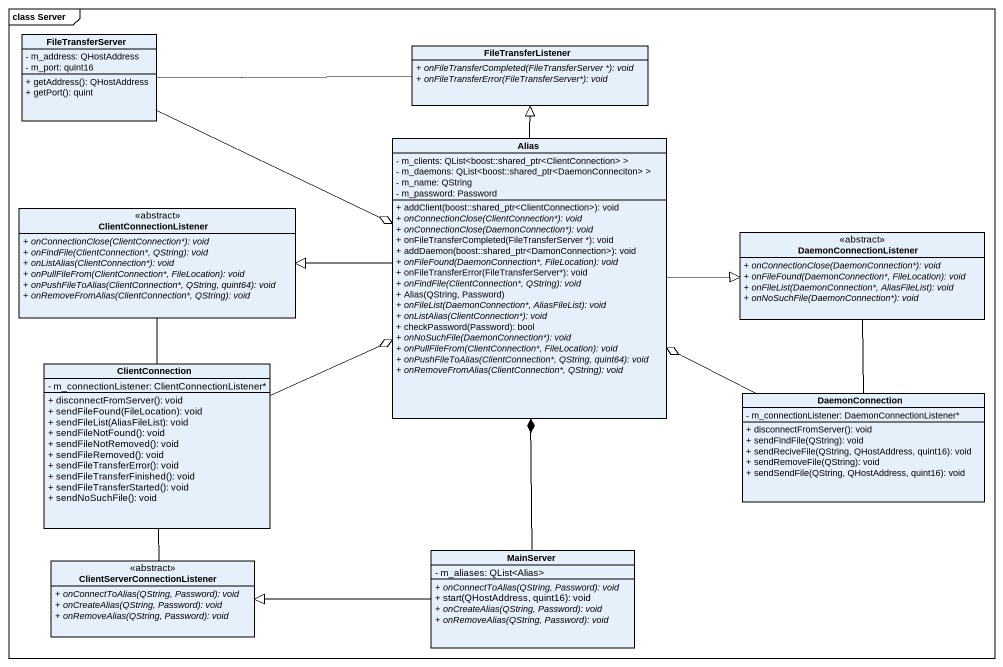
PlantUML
@startuml
mainframe class Server
hide circle
hide empty members
skinparam classAttributeIconSize 0
class FileTransferServer {
  - m_address: QHostAddress
  - m_port: quint16
  + getAddress(): QHostAddress
  + getPort(): quint
}
class FileTransferListener {
  {abstract} + onFileTransferCompleted(FileTransferServer *): void
  {abstract} + onFileTransferError(FileTransferServer*): void
}
class Alias {
  - m_clients: QList<boost::shared_ptr<ClientConnection> >
  - m_daemons: QList<boost::shared_ptr<DaemonConneciton> >
  - m_name: QString
  - m_password: Password
  + addClient(boost::shared_ptr<ClientConnection>): void
  {abstract} + onConnectionClose(ClientConnection*): void
  {abstract} + onConnectionClose(DaemonConnection*): void
  + onFileTransferCompleted(FileTransferServer *): void
  + addDaemon(boost::shared_ptr<DamonConnection>): void
  {abstract} + onFileFound(DaemonConnection*, FileLocation): void
  + onFileTransferError(FileTransferServer*): void
  {abstract} + onFindFile(ClientConnection*, QString): void
  + Alias(QString, Password)
  {abstract} + onFileList(DaemonConnection*, AliasFileList): void
  {abstract} + onListAlias(ClientConnection*): void
  + checkPassword(Password): bool
  {abstract} + onNoSuchFile(DaemonConnection*): void
  {abstract} + onPullFileFrom(ClientConnection*, FileLocation): void
  {abstract} + onPushFileToAlias(ClientConnection*, QString, quint64): void
  {abstract} + onRemoveFromAlias(ClientConnection*, QString): void
}
class ClientConnectionListener <<abstract>> {
  {abstract} + onConnectionClose(ClientConnection*): void
  {abstract} + onFindFile(ClientConnection*, QString): void
  {abstract} + onListAlias(ClientConnection*): void
  {abstract} + onPullFileFrom(ClientConnection*, FileLocation): void
  {abstract} + onPushFileToAlias(ClientConnection*, QString, quint64): void
  {abstract} + onRemoveFromAlias(ClientConnection*, QString): void
}
class DaemonConnectionListener <<abstract>> {
  {abstract} + onConnectionClose(DaemonConnection*): void
  {abstract} + onFileFound(DaemonConnection*, FileLocation): void
  {abstract} + onFileList(DaemonConnection*, AliasFileList): void
  {abstract} + onNoSuchFile(DaemonConnection*): void
}
class ClientConnection {
  - m_connectionListener: ClientConnectionListener*
  + disconnectFromServer(): void
  + sendFileFound(FileLocation): void
  + sendFileList(AliasFileList): void
  + sendFileNotFound(): void
  + sendFileNotRemoved(): void
  + sendFileRemoved(): void
  + sendFileTransferError(): void
  + sendFileTransferFinished(): void
  + sendFileTransferStarted(): void
  + sendNoSuchFile(): void
}
class DaemonConnection {
  - m_connectionListener: DaemonConnectionListener*
  + disconnectFromServer(): void
  + sendFindFile(QString): void
  + sendReciveFile(QString, QHostAddress, quint16): void
  + sendRemoveFile(QString): void
  + sendSendFile(QString, QHostAddress, quint16): void
}
class MainServer {
  - m_aliases: QList<Alias>
  {abstract} + onConnectToAlias(QString, Password): void
  + start(QHostAddress, quint16): void
  {abstract} + onCreateAlias(QString, Password): void
  {abstract} + onRemoveAlias(QString, Password): void
}
class "ClientServerConnectionListener" as ClientServerConnectionListen <<abstract>> {
  {abstract} + onConnectToAlias(QString, Password): void
  {abstract} + onCreateAlias(QString, Password): void
  {abstract} + onRemoveAlias(QString, Password): void
}
FileTransferServer -right- FileTransferListener
FileTransferServer -right-o Alias
Alias -up-|> FileTransferListener
Alias -left-|> ClientConnectionListener
Alias -right-|> DaemonConnectionListener
DaemonConnectionListener -- DaemonConnection
ClientConnection -right-o Alias
ClientConnection -up- ClientConnectionListener
ClientConnection -- ClientServerConnectionListen
DaemonConnection -left-o Alias
MainServer -up-* Alias
MainServer -left-|> ClientServerConnectionListen
@enduml
